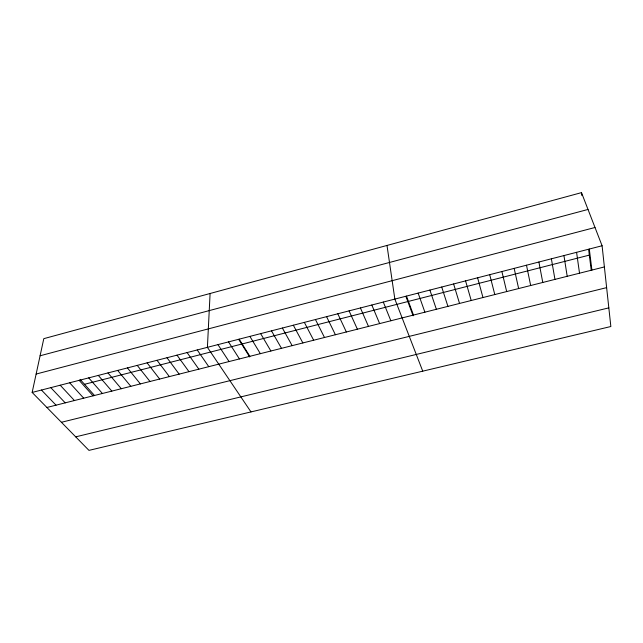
<?xml version="1.0" encoding="UTF-8"?>
<svg xmlns="http://www.w3.org/2000/svg" width="643" height="643" viewBox="0 0 643 643"><rect width="100%" height="100%" fill="white"/><g stroke="black" fill="none" stroke-linecap="round" stroke-linejoin="round"><path stroke-width="0.96" d="M210.092 293.497L207.408 347.333L250.979 411.922M32.15 392.439L43.796 338.66L581.489 192.627L602.089 245.755L610.85 326.523L88.967 450.373L32.15 392.439L602.089 245.755M40.091 355.78L588.007 209.449M36.129 374.049L595.008 227.493M84.506 384.297L589.334 255.118M46.899 407.477L604.388 266.933M61.415 422.282L606.63 287.63M75.705 436.846L608.825 307.868M41.457 390.044L56.029 405.17M50.805 387.633L65.208 402.856M60.209 385.213L74.435 400.533M69.661 382.786L83.711 398.194M79.161 380.334L93.034 395.847M80.11 379.37L94.617 395.63M88.71 377.883L102.406 393.484M98.315 375.408L111.826 391.105M107.968 372.924L121.294 388.718M117.677 370.424L130.81 386.322M127.435 367.917L140.375 383.911M137.24 365.393L149.996 381.484M147.102 362.853L159.665 379.048M157.021 360.297L169.382 376.597M166.987 357.733L179.156 374.138M177.01 355.153L188.978 371.654M187.089 352.557L198.848 369.17M197.224 349.953L208.774 366.663M217.937 344.624L229.069 361.551M228.53 341.899L239.437 358.939M239.172 339.158L249.862 356.31M238.738 339.416L249.685 356.961M249.886 336.402L260.351 353.666M260.656 333.629L270.888 351.006M271.483 330.84L281.489 348.337M282.381 328.034L292.155 345.645M293.337 325.213L302.869 342.944M304.356 322.384L313.655 340.227M315.44 319.531L324.498 337.495M326.58 316.661L335.397 334.746M337.792 313.776L346.36 331.981M349.069 310.874L357.387 329.2M360.418 307.949L368.479 326.403M371.823 305.015L379.635 323.59M383.3 302.057L390.848 320.761M422.74 371.164L394.85 299.091L386.998 245.449M405.91 296.391L413.111 315.793M406.464 296.101L413.481 315.062M418.143 293.095L424.894 312.185M429.894 290.073L436.372 309.291M441.717 287.027L447.922 306.373M453.612 283.965L459.536 303.448M465.572 280.887L471.215 300.506M477.612 277.792L482.965 297.54M489.717 274.674L494.788 294.558M501.902 271.539L506.676 291.568M514.159 268.38L518.636 288.546M526.488 265.205L530.668 285.516M538.898 262.014L542.772 282.462M551.381 258.799L554.949 279.4M563.943 255.568L567.198 276.305M576.578 252.321L579.52 273.203M589.293 249.042L591.914 270.076M581.489 192.627L581.851 195.528M588.61 249.38L591.255 270.454"/></g></svg>
